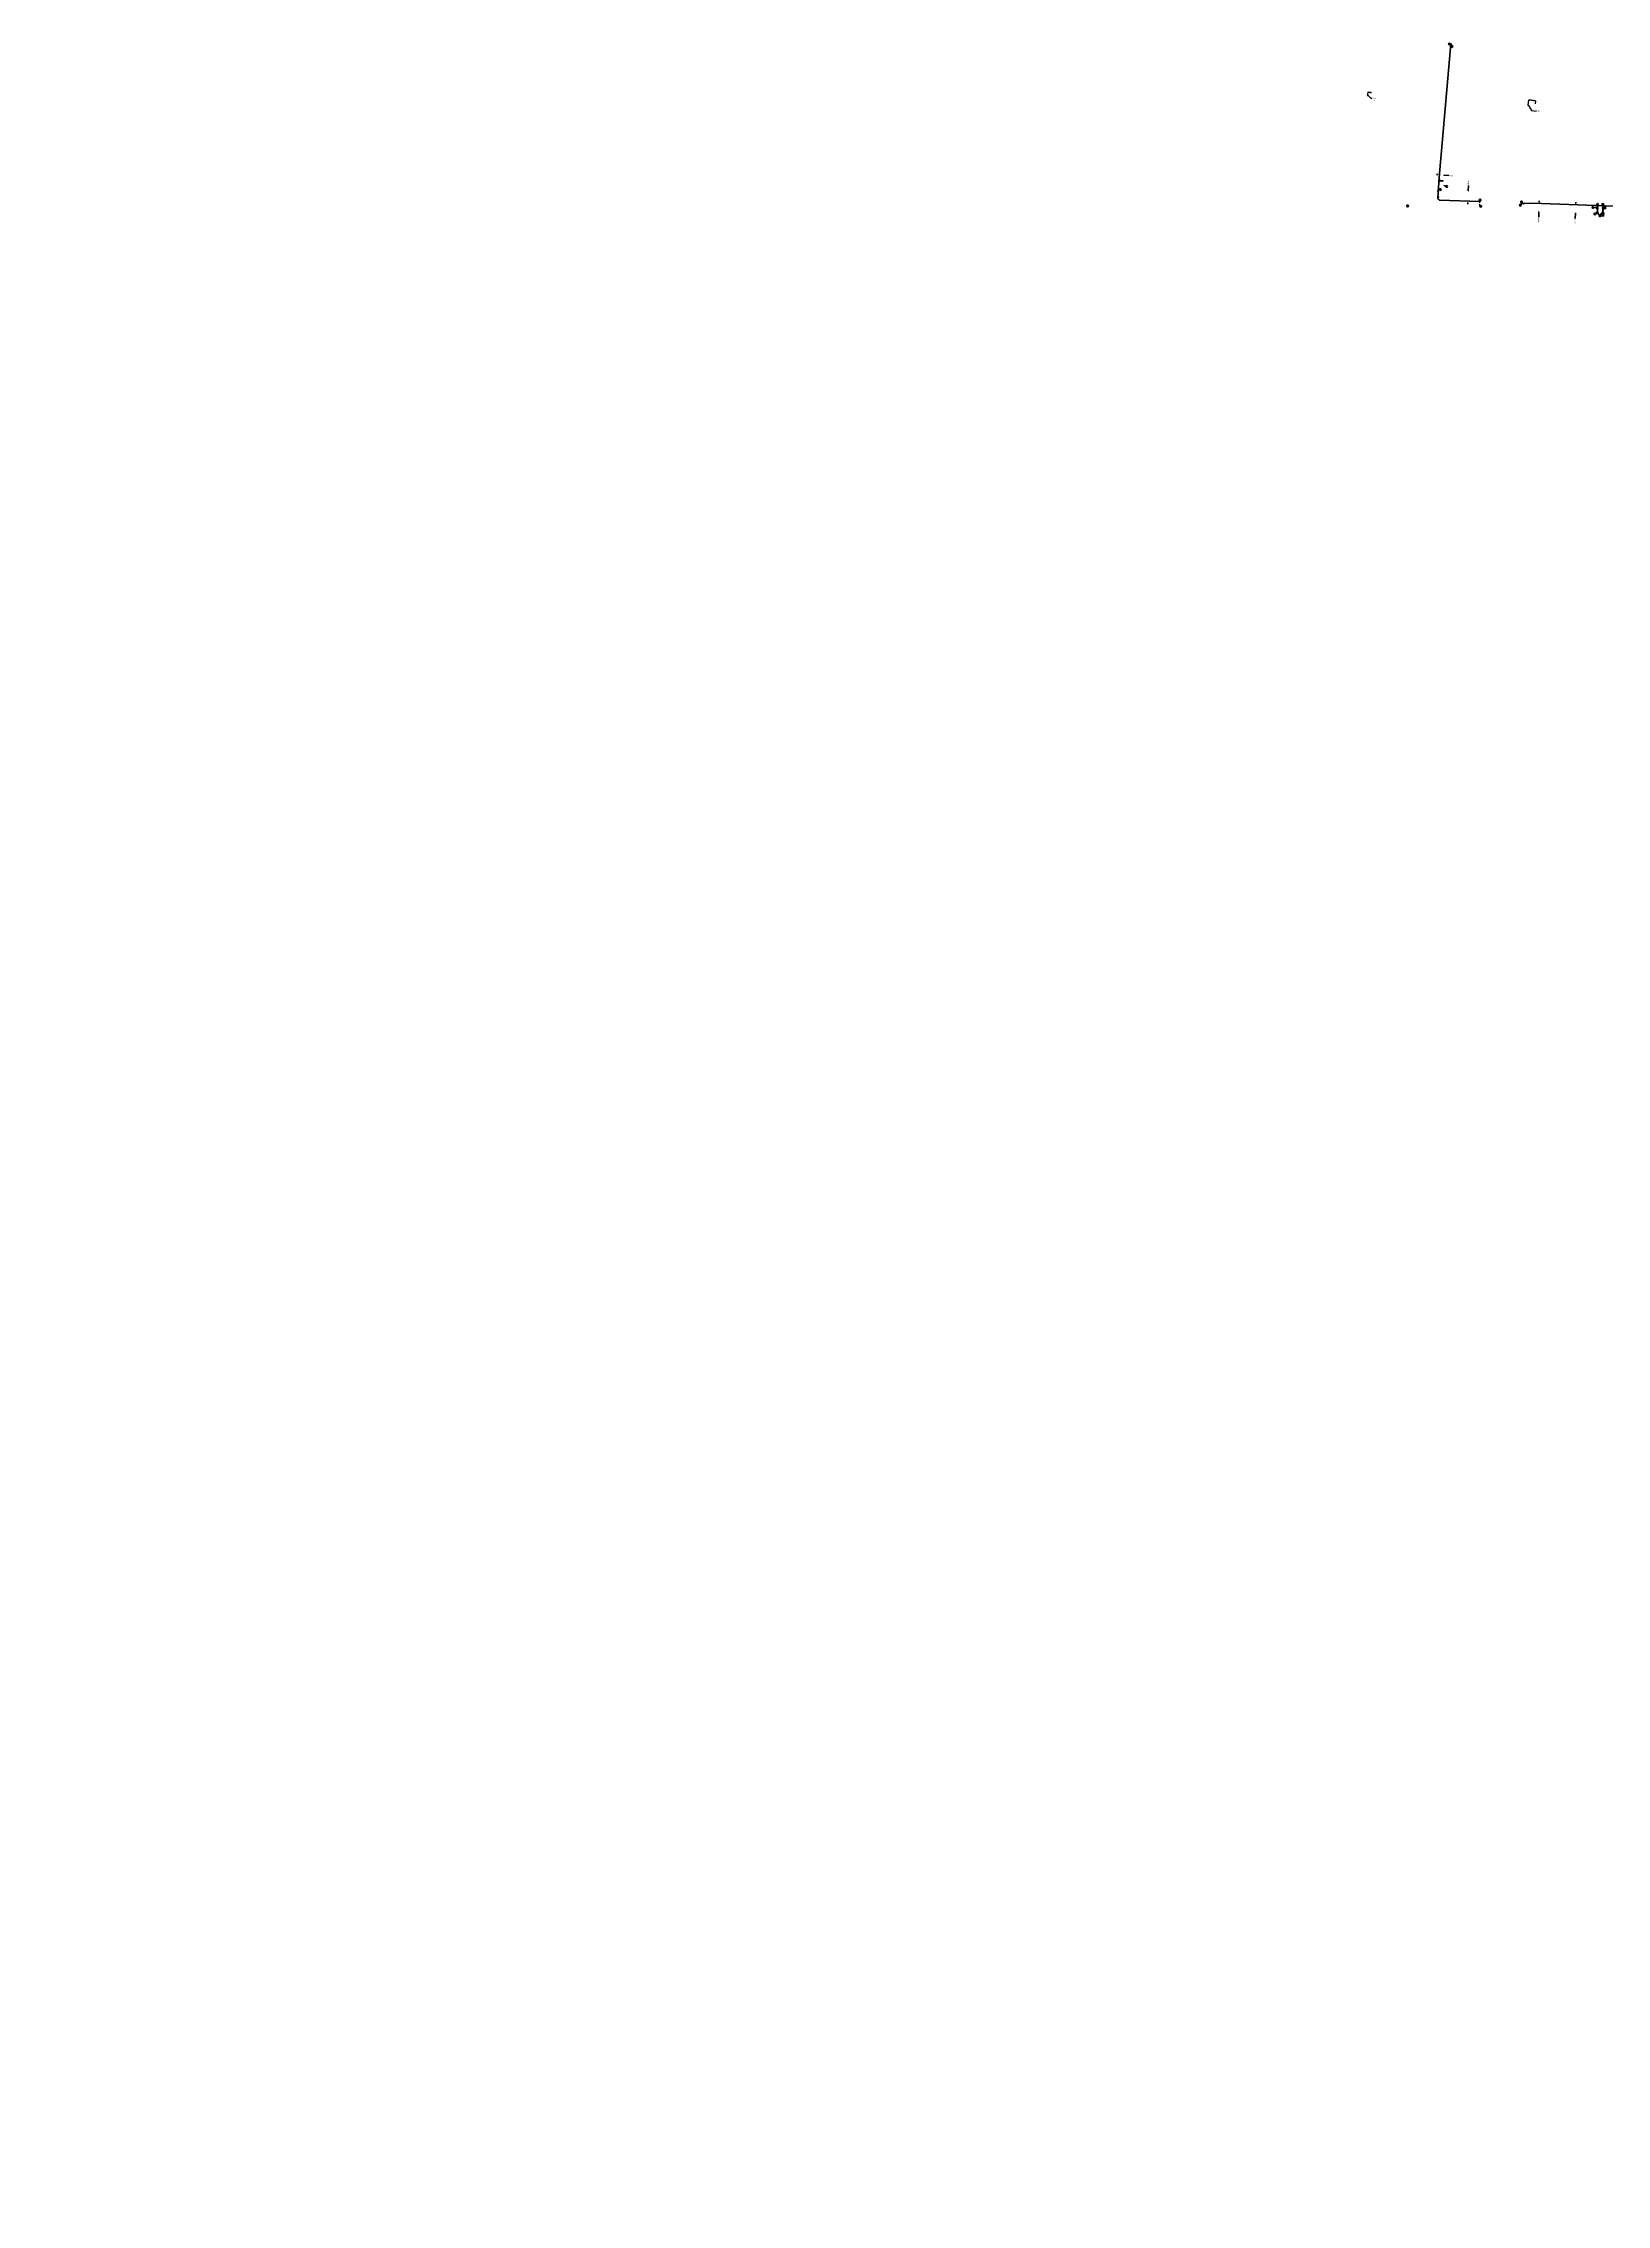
# Model space of a CAD drawing. Header units: feet. Extents: x 0 to 2699894, y 0 to 272402.
# Drawn here: x 2694621 to 2698004, y 260290 to 264967 of the extents above; entities that cross this region are included whole.
import ezdxf
from ezdxf import colors
from ezdxf.entities.mleader import LeaderData, LeaderLine
from ezdxf.enums import TextEntityAlignment as Align
from ezdxf.math import Vec2, Vec3

# ---------------------------------------------------------------- set-up
doc = ezdxf.new("R2010")
doc.units = ezdxf.units.FT
doc.header["$MEASUREMENT"] = 0
for name, color, linetype, lineweight in [('C-NOTES-WATER', 255, 'Continuous', 30), ('C-WATR-FITT', 5, 'Continuous', 40), ('C-WATR-PIPE', 5, 'Continuous', 70), ('C-WATR-TEXT', 7, 'Continuous', 40), ('C-WATR-VALV', 5, 'Continuous', 70)]:
    doc.layers.add(name, color=color, linetype=linetype, lineweight=lineweight)
doc.styles.add('PROPOSED PLAN', font='arialbd.ttf', dxfattribs={"height": 2.8})
doc.styles.add('PWD Proposed', font='ariblk.ttf')
doc.styles.add('PWD-Prop', font='ariblk.ttf', dxfattribs={"height": 0.14})
doc.styles.get("Standard").update_dxf_attribs({"font": 'simplex.shx'})
doc.styles.add('Standard_SL', font='romans.shx', dxfattribs={"oblique": 20})
doc.dimstyles.new('PWD Proposed', dxfattribs={"dimtxt": 2.8, "dimasz": 3, "dimexe": 0.18, "dimexo": 0.0625, "dimgap": 1, "dimtad": 0, "dimdec": 0, "dimlfac": 12, "dimzin": 1, "dimdsep": 46, "dimlunit": 4, "dimtxsty": 'PROPOSED PLAN', "dimcen": 0, "dimse1": 1, "dimse2": 1, "dimclrd": 256, "dimclrt": 3, "dimadec": 1, "dimazin": 0, "dimtfac": 1, "dimtdec": 0, "dimtofl": 0, "dimtmove": 0, "dimatfit": 1, "dimfxl": 0.18, "dimfrac": 2, "dimtolj": 1, "dimtzin": 0, "dimlwd": -1, "dimarcsym": 0})
doc.dimstyles.new('Section - Existing', dxfattribs={"dimtxt": 0.12, "dimasz": 0.12, "dimexe": 0.1, "dimexo": 0.08, "dimgap": 0.015, "dimtad": 1, "dimdec": 0, "dimlfac": 12, "dimzin": 7, "dimdsep": 46, "dimlunit": 4, "dimtxsty": 'Standard_SL', "dimcen": 0.09, "dimclrd": 256, "dimclre": 256, "dimclrt": 256, "dimaunit": 1, "dimadec": 0, "dimazin": 0, "dimtfac": 1.5, "dimtdec": 0, "dimtix": 1, "dimtofl": 0, "dimtmove": 2, "dimatfit": 3, "dimfxl": 1, "dimtolj": 1, "dimtzin": 7, "dimlwd": -1, "dimarcsym": 0})

# ---------------------------------------------------------------- blocks, each defined once
blk = doc.blocks.new('SLEEVE')
for p, q in [((35233.1, -19721), (35231.1, -19721)), ((35233.1, -19723), (35231.1, -19723))]:
    blk.add_line(p, q)
blk = doc.blocks.new('*D128')
at = {"layer": 'C-WATR-TEXT', "linetype": 'Continuous', "transparency": 16777216}
for p, q in [((2697936.8, 264620.8), (2697937, 264623.8)), ((2697936.1, 264600), (2697935.7, 264588.5))]:
    blk.add_line(p, q, dxfattribs=at)
at = {"layer": 'C-WATR-TEXT', "transparency": 16777216}
for points in [[(2697935.6, 264600), (2697936.6, 264600), (2697936.2, 264603)], [(2697936.3, 264620.9), (2697937.3, 264620.8), (2697936.7, 264617.9)]]:
    blk.add_solid(points, dxfattribs=at)
at = {"layer": 'C-WATR-TEXT', "color": 3, "transparency": 16777216, "insert": (2697935.5, 264582.5), "char_height": 2.8, "attachment_point": 5, "rotation": 87.9403, "style": 'PROPOSED PLAN'}
blk.add_mtext('\\A1;15\'-0"', dxfattribs=at)
blk = doc.blocks.new('*D129')
at = {"layer": 'C-WATR-TEXT', "linetype": 'Continuous', "transparency": 16777216}
for p, q in [((2697857.8, 264623.5), (2697857.9, 264626.5)), ((2697857, 264602.7), (2697856.6, 264591.2))]:
    blk.add_line(p, q, dxfattribs=at)
at = {"layer": 'C-WATR-TEXT', "transparency": 16777216}
for points in [[(2697856.5, 264602.7), (2697857.5, 264602.7), (2697857.1, 264605.7)], [(2697857.3, 264623.6), (2697858.3, 264623.5), (2697857.7, 264620.5)]]:
    blk.add_solid(points, dxfattribs=at)
at = {"layer": 'C-WATR-TEXT', "color": 3, "transparency": 16777216, "insert": (2697856.4, 264585.1), "char_height": 2.8, "attachment_point": 5, "rotation": 87.977, "style": 'PROPOSED PLAN'}
blk.add_mtext('\\A1;15\'-0"', dxfattribs=at)
blk = doc.blocks.new('*D111')
at = {"layer": 'C-WATR-TEXT', "lineweight": -2, "transparency": 16777216}
for p, q in [((2697834.1, 264834.2), (2697835.6, 264845.2)), ((2697849.5, 264836.1), (2697850.4, 264843.1))]:
    blk.add_line(p, q, dxfattribs=at)
at = {"layer": 'C-WATR-TEXT', "transparency": 16777216}
blk.add_line((2697836.1, 264844.7), (2697849.8, 264842.8), dxfattribs=at)
for points in [[(2697836.1, 264844.6), (2697836.1, 264844.8), (2697835.5, 264844.8)], [(2697849.8, 264842.7), (2697849.8, 264842.9), (2697850.4, 264842.7)]]:
    blk.add_solid(points, dxfattribs=at)
at = {"layer": 'C-WATR-TEXT', "transparency": 16777216, "insert": (2697843.6, 264844.4), "char_height": 0.56, "attachment_point": 5, "rotation": 352.1705, "style": 'PWD Proposed'}
blk.add_mtext('\\A1;15\'-0"', dxfattribs=at)
blk = doc.blocks.new('*D113')
at = {"layer": 'C-WATR-TEXT', "lineweight": -2, "transparency": 16777216}
for p, q in [((2697486.8, 264855.8), (2697487.7, 264862)), ((2697494.3, 264859.1), (2697494.6, 264861.1))]:
    blk.add_line(p, q, dxfattribs=at)
at = {"layer": 'C-WATR-TEXT', "transparency": 16777216}
blk.add_line((2697488.2, 264861.6), (2697494, 264860.8), dxfattribs=at)
for points in [[(2697488.2, 264861.5), (2697488.2, 264861.7), (2697487.6, 264861.6)], [(2697494, 264860.7), (2697494, 264860.9), (2697494.6, 264860.7)]]:
    blk.add_solid(points, dxfattribs=at)
at = {"layer": 'C-WATR-TEXT', "transparency": 16777216, "insert": (2697491.3, 264861.7), "char_height": 0.56, "attachment_point": 5, "rotation": 352.1705, "style": 'PWD Proposed'}
blk.add_mtext('\\A1;7\'-0"', dxfattribs=at)
blk = doc.blocks.new('TEE')
for p, q in [((35230.3, -19664.1), (35230.3, -19666.1)), ((35230.3, -19664.1), (35230.3, -19666.1)), ((35230.3, -19665.1), (35233.3, -19665.1)), ((35230.8, -19666.6), (35232.8, -19666.6)), ((35231.8, -19665.1), (35231.8, -19666.6)), ((35233.3, -19664.1), (35233.3, -19666.1))]:
    blk.add_line(p, q)
blk = doc.blocks.new('HYDRANT')
h = blk.add_hatch(color=256)
h.dxf.hatch_style = 1
h.paths.add_polyline_path([(35226, -19641.3, 1), (35225, -19641.3, 1)])
blk.add_circle((35225.5, -19641.3), 0.5)
blk = doc.blocks.new('45 BEND')
for p, q in [((35232.1, -19682.9), (35230.7, -19681.5)), ((35233.1, -19682.5), (35233.1, -19680.5))]:
    blk.add_line(p, q)
at = {"flags": 128}
blk.add_lwpolyline([(35231.4, -19682.2), (35232.1, -19681.5), (35233.1, -19681.5)], dxfattribs=at)
blk = doc.blocks.new('REDUCER')
at = {"lineweight": 50}
h = blk.add_hatch(color=256, dxfattribs=at)
h.dxf.hatch_style = 1
h.paths.add_polyline_path([(35233.2, -19713.9), (35231.2, -19714.9), (35231.2, -19713)])
at = {"lineweight": 50, "flags": 128}
blk.add_lwpolyline([(35233.2, -19713.9), (35231.2, -19714.9), (35231.2, -19713)], close=True, dxfattribs=at)
blk = doc.blocks.new('*D167')
at = {"layer": 'C-WATR-TEXT', "linetype": 'Continuous', "transparency": 16777216}
for p, q in [((2697704.1, 264648.2), (2697704.5, 264659.7)), ((2697703.3, 264622.5), (2697703.1, 264619.5))]:
    blk.add_line(p, q, dxfattribs=at)
at = {"layer": 'C-WATR-TEXT', "transparency": 16777216}
for points in [[(2697702.8, 264622.6), (2697703.8, 264622.5), (2697703.4, 264625.5)], [(2697703.6, 264648.2), (2697704.6, 264648.2), (2697704, 264645.2)]]:
    blk.add_solid(points, dxfattribs=at)
at = {"layer": 'C-WATR-TEXT', "color": 3, "transparency": 16777216, "insert": (2697704.7, 264665.7), "char_height": 2.8, "attachment_point": 5, "rotation": 88.0194, "style": 'PROPOSED PLAN'}
blk.add_mtext('\\A1;19\'-9"', dxfattribs=at)
blk = doc.blocks.new('Vertical Bends')
for p, q in [((0, 1), (0, -1)), ((1, 1), (1, -1)), ((2, 1), (2, -1)), ((3, 1), (3, -1))]:
    blk.add_line(p, q)
blk = doc.blocks.new('_TagCircle - Imperial')
at = {"color": 0, "linetype": 'ByBlock', "lineweight": 50, "transparency": 16777216}
blk.add_circle((0, 0.9), 1.75, dxfattribs=at)
at = {"color": 0, "transparency": 16777216, "style": 'PWD-Prop'}
blk.add_attdef('TAGNUMBER', text='', height=2, dxfattribs=at).set_placement((0, 0), align=Align.CENTER)
blk = doc.blocks.new('*D162')
at = {"layer": 'C-WATR-TEXT', "linetype": 'Continuous', "transparency": 16777216}
for p, q in [((2697638.5, 264683.1), (2697635.5, 264683.3)), ((2697651.6, 264681.9), (2697662.4, 264680.9))]:
    blk.add_line(p, q, dxfattribs=at)
at = {"layer": 'C-WATR-TEXT', "transparency": 16777216}
for points in [[(2697638.5, 264683.6), (2697638.4, 264682.6), (2697641.5, 264682.8)], [(2697651.7, 264682.4), (2697651.6, 264681.4), (2697648.6, 264682.2)]]:
    blk.add_solid(points, dxfattribs=at)
at = {"layer": 'C-WATR-TEXT', "color": 3, "transparency": 16777216, "insert": (2697667.4, 264680.5), "char_height": 2.8, "attachment_point": 5, "rotation": 354.9292, "style": 'PROPOSED PLAN'}
blk.add_mtext('\\A1;7\'-0"', dxfattribs=at)

msp = doc.modelspace()

# ---------------------------------------------------------------- linework, layer by layer
at = {"layer": 'C-NOTES-WATER', "lineweight": 50}
for centre in [(2697663.315, 264965.694), (2697729.934, 264627.977), (2697819.444, 264623.824), (2697572.97, 264615.445, -0.001), (2697816.943, 264617.015), (2697984.387, 264618.911), (2697995.509, 264618.839)]:
    msp.add_circle(centre, 1.8, dxfattribs=at)
at = {"layer": 'C-WATR-FITT', "extrusion": (0.000733066, -0.000786563, 0.999999)}
for p, q in [((2697983.002, 264612.702, 0), (2697985.001, 264612.633, -0.002)), ((2697983.036, 264613.701, 0.001), (2697985.035, 264613.632, -0.001)), ((2697994.355, 264612.315, 0), (2697996.354, 264612.246, -0.002)), ((2697994.39, 264613.314, 0.001), (2697996.389, 264613.246, -0.001))]:
    msp.add_line(p, q, dxfattribs=at)
at = {"layer": 'C-WATR-PIPE', "linetype": 'Continuous', "ltscale": 100, "transparency": 33554687, "flags": 128}
for points in [[(2697666.668, 264966.166), (2697640.986, 264677.275)], [(2697639.592, 264654.926), (2697640.986, 264677.275)], [(2697639.309, 264646.601), (2697638.77, 264630.741)], [(2697639.592, 264654.926), (2697639.377, 264648.6)], [(2697640.526, 264669.904), (2697642.068, 264669.812)], [(2697644.065, 264669.694), (2697648.943, 264669.404)], [(2697818.807, 264620.694), (2697826.118, 264620.972)], [(2697826.118, 264620.972), (2697843.444, 264621.026)], [(2698020.165, 264615.01), (2697843.444, 264621.026)], [(2697981.629, 264601.741), (2697981.527, 264598.742)], [(2697981.629, 264601.741), (2697983.696, 264603.672)], [(2697983.915, 264610.113), (2697983.696, 264603.672)], [(2697984.123, 264616.237), (2697983.983, 264612.111)], [(2697995.053, 264603.387), (2697995.263, 264609.57)], [(2697996.984, 264601.321), (2697995.053, 264603.387)], [(2697995.331, 264611.569), (2697995.477, 264615.851)], [(2697996.882, 264598.322), (2697996.984, 264601.321)]]:
    msp.add_lwpolyline(points, dxfattribs=at)
at = {"layer": 'C-WATR-PIPE', "elevation": 115.716, "flags": 128}
msp.add_lwpolyline([(2697641.666, 264627.64, 0, 0, 0), (2697638.77, 264630.741, 4.286, 4.286, 0)], format="xyseb", dxfattribs=at)
at = {"layer": 'C-WATR-PIPE', "flags": 128}
msp.add_lwpolyline([(2697641.666, 264627.64), (2697729.174, 264624.667)], dxfattribs=at)
at = {"layer": 'C-WATR-PIPE'}
for centre, radius in [((2697486.705, 264855.021), 0.5), ((2697833.971, 264833.538, -115.716), 0.333)]:
    msp.add_circle(centre, radius, dxfattribs=at)
at = {"layer": 'C-WATR-VALV'}
for centre in [(2697643.051, 264669.753, -115.716), (2697639.343, 264647.6, -115.716), (2697983.949, 264611.112), (2697995.297, 264610.57)]:
    msp.add_circle(centre, 1, dxfattribs=at)

# ---------------------------------------------------------------- block references
at = {"layer": 'C-WATR-FITT'}
for name, p, rotation in [('SLEEVE', (2674169.254, 232130.965, -115.716), 83.65052951690787), ('TEE', (2675905.621, 230675.916, -115.716), 86.57479375750822), ('HYDRANT', (2693295.481, 304765.072, -115.716), 305.3402014106015), ('SLEEVE', (2663187.123, 285531.764, -115.716), 358.0538733405878), ('SLEEVE', (2661862.119, 282988.465, -115.716), 2.179539392753818), ('Vertical Bends', (2697825.062, 264620.932), 182.1795403651505), ('SLEEVE', (2677071.086, 230058.739, -115.716), 88.04824868354547), ('REDUCER', (2718882.621, 299151.147), 268.0543891682257), ('SLEEVE', (2677086.44, 230058.319, -115.716), 88.04824868354547)]:
    msp.add_blockref(name, p, dxfattribs=dict(at, rotation=rotation))
at = {"layer": 'C-WATR-FITT', "xscale": -1}
for name, p, rotation in [('45 BEND', (2659201.132, 276927.511), 133.0709682951695), ('45 BEND', (2661767.021, 246143.257), 178.0709653632901), ('TEE', (2733863.283, 283073.842), 358.0543891649767), ('TEE', (2733874.636, 283073.456), 358.0543891649767)]:
    msp.add_blockref(name, p, dxfattribs=dict(at, rotation=rotation))
at = {"layer": 'C-WATR-FITT', "extrusion": (-1.16929e-06, -1.31839e-05, 1), "rotation": 264.9197742113684}
msp.add_blockref('REDUCER', (2720395.259, 297982.12, -6.643), dxfattribs=at)
at = {"layer": 'C-WATR-FITT', "extrusion": (5.40733e-06, -5.8005e-06, 1), "xscale": -0.9999999999999996, "rotation": 88.07148233828347}
msp.add_blockref('45 BEND', (2679496.922, 300476.219, 13.054), dxfattribs=at)
at = {"layer": 'C-WATR-FITT', "extrusion": (-5.40733e-06, 5.8005e-06, 1), "xscale": -0.9999999999999987, "rotation": 268.0714823382835}
msp.add_blockref('45 BEND', (2716468.403, 228729.193, -13.054), dxfattribs=at)
at = {"layer": 'C-WATR-FITT', "extrusion": (5.7885e-06, 5.42017e-06, 1), "rotation": 88.03729598777943}
msp.add_blockref('45 BEND', (2677118.43, 230066.028, 17.052), dxfattribs=at)
at = {"layer": 'C-WATR-FITT', "extrusion": (-5.7885e-06, -5.42017e-06, 1), "rotation": 268.0372959877794}
msp.add_blockref('45 BEND', (2718873.608, 299138.68, -17.052), dxfattribs=at)

# ---------------------------------------------------------------- texts
at = {"layer": 'C-NOTES-WATER', "style": 'PWD Proposed'}
for s, rotation, p in [('3', 89, (2697663.315, 264965.789)), ('3', 359, (2697730.029, 264627.977)), ('3', 359, (2697819.538, 264623.824)), ('1', 359, (2697573.064, 264615.445, -0.001)), ('1', 359, (2697817.037, 264617.015)), ('4', 359, (2697984.482, 264618.911)), ('4', 359, (2697995.603, 264618.839))]:
    msp.add_text(s, height=2, rotation=rotation, dxfattribs=at).set_placement(p, align=Align.MIDDLE_CENTER)
at = {"layer": 'C-WATR-TEXT', "char_height": 0.56, "width": 10.77739, "attachment_point": 3, "rotation": 352, "line_spacing_factor": 0.8, "style": 'PWD-Prop'}
for insert in [(2697503.649, 264844.128), (2697858.878, 264821.633)]:
    msp.add_mtext('(TO BE ABANDONED)', dxfattribs=dict(at, insert=insert))

# ---------------------------------------------------------------- dimensions: what is measured, and where the dimension line sits
at = {"layer": 'C-WATR-TEXT'}
for base, p1, p2, picture, middle in [((2697494.551, 264860.692, -115.716), (2697486.773, 264855.516, -115.716), (2697494.284, 264858.755, -115.716), '*D113', (2697491.252, 264861.736, -115.716)), ((2697850.376, 264842.731, -115.716), (2697834.016, 264833.868, -115.716), (2697849.421, 264835.787, -115.716), '*D111', (2697843.609, 264844.431, -115.716))]:
    dim = msp.add_linear_dim(base=base, p1=p1, p2=p2, angle=352.17054, dimstyle='Section - Existing', override={"dimscale": 4, "dimtxt": 0.14, "dimasz": 0.14, "dimtxsty": 'PWD Proposed'}, dxfattribs=at)
    dim.commit()
    dim.dimension.update_dxf_attribs({"geometry": picture, "text_midpoint": middle, "dimtype": 128})
for base, p1, p2, angle, text, picture, middle, dimtype in [((2697641.453, 264682.797), (2697648.637, 264682.16, 116.443), (2697641.453, 264682.797), 174.929232, '7\'-0"', '*D162', (2697667.394, 264680.495), 161), ((2697703.356, 264625.543), (2697702.17, 264645.29), (2697701.49, 264625.608), 268.019426, '19\'-9"', '*D167', (2697704.745, 264665.712), 161), ((2697857.135, 264605.702, -115.716), (2697857.641, 264620.543), (2697857.116, 264605.702, -115.716), 267.976989, '15\'-0"', '*D129', (2697856.409, 264585.146, -115.716), 129), ((2697936.206, 264603.016, -115.716), (2697936.7, 264617.851), (2697936.166, 264603.017), 267.940281, '15\'-0"', '*D128', (2697935.467, 264582.46, -115.716), 129)]:
    dim = msp.add_linear_dim(base=base, p1=p1, p2=p2, angle=angle, text=text, dimstyle='PWD Proposed', dxfattribs=at)
    dim.commit()
    dim.dimension.update_dxf_attribs({"geometry": picture, "text_midpoint": middle, "dimtype": dimtype})

# ---------------------------------------------------------------- leaders
at = {"layer": 'C-NOTES-WATER', "linetype": 'Continuous'}
ml = msp.add_multileader_block('Standard', dxfattribs=at)
ml.set_content('_TagCircle - Imperial', color=256)
ml.set_attribute('TAGNUMBER', '1', width=0)
ml.set_leader_properties()
ml.build(insert=Vec2(0, 0))
ml.multileader.update_dxf_attribs({"text_right_attachment_type": 6, "dogleg_length": 0, "arrow_head_size": 2.4})
ctx = ml.context
ctx.base_point, ctx.char_height, ctx.arrow_head_size, ctx.landing_gap_size, ctx.plane_origin, ctx.plane_x_axis, ctx.plane_y_axis = Vec3(2697668.811, 264958.768), 0.18, 2.4, 0.09, Vec3(2697670.997, 264958.14), Vec3(0, 1), Vec3(-1, 0)
ctx.right_attachment = 6
notes = []
notes.append((ctx, [(0, (0, 0, 0), (0, 0), (1, 0), 1, [])]))
ctx.block.insert, ctx.block.rotation = Vec3(2697669.68, 264960.523), 1.57079633
ml = msp.add_multileader_block('Standard', dxfattribs=at)
ml.set_content('_TagCircle - Imperial', color=256)
ml.set_attribute('TAGNUMBER', '1', width=0)
ml.set_leader_properties()
ml.build(insert=Vec2(0, 0))
ml.multileader.update_dxf_attribs({"text_right_attachment_type": 6, "dogleg_length": 0, "arrow_head_size": 2.4})
ctx = ml.context
ctx.base_point, ctx.char_height, ctx.arrow_head_size, ctx.landing_gap_size, ctx.plane_origin, ctx.plane_x_axis, ctx.plane_y_axis = Vec3(2697641.953, 264651.114, 0), 0.18, 2.4, 0.09, Vec3(2697640.987, 264649.053, 0), Vec3(0.98747433, -0.15777975, -0.00000019), Vec3(0.15777975, 0.98747433, 0.00000001)
ctx.right_attachment = 6
notes.append((ctx, [(0, (1, 1, 0), (2697641.953, 264651.114, 0), (1, 0), 0, [(0, [(2697638.118, 264654.914, 0)], 0, [])])]))
ctx.block.insert, ctx.block.rotation, ctx.block.extrusion = Vec3(2697643.549, 264649.978, 0), 6.12474347, Vec3(0.00000019, -0.00000004, 1)
ml = msp.add_multileader_block('Standard', dxfattribs=at)
ml.set_content('_TagCircle - Imperial', color=256)
ml.set_attribute('TAGNUMBER', '2', width=0)
ml.set_leader_properties()
ml.build(insert=Vec2(0, 0))
ml.multileader.update_dxf_attribs({"text_right_attachment_type": 6, "dogleg_length": 0, "arrow_head_size": 2.4})
ctx = ml.context
ctx.base_point, ctx.char_height, ctx.arrow_head_size, ctx.landing_gap_size, ctx.plane_origin, ctx.plane_x_axis, ctx.plane_y_axis = Vec3(2697655.805, 264657.788, 0), 0.18, 2.4, 0.09, Vec3(2697654.839, 264655.727, 0), Vec3(0.98747433, -0.15777975, -0.00000019), Vec3(0.15777975, 0.98747433, 0.00000001)
ctx.right_attachment = 6
notes.append((ctx, [(0, (1, 1, 0), (2697655.805, 264657.788, 0), (1, 0), 0, [(0, [(2697649.084, 264661.207, 0)], 0, [])])]))
ctx.block.insert, ctx.block.rotation, ctx.block.extrusion = Vec3(2697657.4, 264656.652, 0), 6.12474347, Vec3(0.00000019, -0.00000004, 1)
ml = msp.add_multileader_block('Standard', dxfattribs=at)
ml.set_content('_TagCircle - Imperial', color=256)
ml.set_attribute('TAGNUMBER', '3', width=0)
ml.set_leader_properties()
ml.build(insert=Vec2(0, 0))
ml.multileader.update_dxf_attribs({"text_right_attachment_type": 6, "dogleg_length": 0, "arrow_head_size": 2.4})
ctx = ml.context
ctx.base_point, ctx.char_height, ctx.arrow_head_size, ctx.landing_gap_size, ctx.plane_origin = Vec3(2697976.451, 264598.024), 0.18, 2.4, 0.09, Vec3(2697975.822, 264595.837)
ctx.right_attachment = 6
notes.append((ctx, [(0, (0, 0, 0), (0, 0), (1, 0), 1, [])]))
ctx.block.insert = Vec3(2697978.205, 264597.154)
ml = msp.add_multileader_block('Standard', dxfattribs=at)
ml.set_content('_TagCircle - Imperial', color=256)
ml.set_attribute('TAGNUMBER', '3', width=0)
ml.set_leader_properties()
ml.build(insert=Vec2(0, 0))
ml.multileader.update_dxf_attribs({"text_right_attachment_type": 6, "dogleg_length": 0, "arrow_head_size": 2.4})
ctx = ml.context
ctx.base_point, ctx.char_height, ctx.arrow_head_size, ctx.landing_gap_size, ctx.plane_origin = Vec3(2697993.743, 264595.055), 0.18, 2.4, 0.09, Vec3(2697993.115, 264592.868)
ctx.right_attachment = 6
notes.append((ctx, [(0, (0, 0, 0), (0, 0), (1, 0), 1, [])]))
ctx.block.insert = Vec3(2697995.498, 264594.185)
ml = msp.add_multileader_block('Standard', dxfattribs=at)
ml.set_content('_TagCircle - Imperial', color=256)
ml.set_attribute('TAGNUMBER', '1', width=0)
ml.set_leader_properties()
ml.build(insert=Vec2(0, 0))
ml.multileader.update_dxf_attribs({"text_right_attachment_type": 6, "dogleg_length": 0, "arrow_head_size": 2.4})
ctx = ml.context
ctx.base_point, ctx.char_height, ctx.arrow_head_size, ctx.landing_gap_size, ctx.plane_origin, ctx.plane_x_axis, ctx.plane_y_axis = Vec3(2697729.628, 264614.637, 117.67), 0.18, 2.4, 0.09, Vec3(2697728.699, 264612.56, 117.67), Vec3(0.99013771, -0.14009754, -0.00000017), Vec3(0.14009754, 0.99013771, 0.00000001)
ctx.right_attachment = 6
notes.append((ctx, [(0, (1, 1, 0), (2697729.628, 264614.637, 117.67), (1, 0), 0, [(0, [(2697727.144, 264622.276, 117.67)], 0, [])])]))
ctx.block.insert, ctx.block.rotation, ctx.block.extrusion = Vec3(2697731.244, 264613.53, 117.67), 6.14262538, Vec3(0.00000017, -0.00000003, 1)
ml = msp.add_multileader_block('Standard', dxfattribs=at)
ml.set_content('_TagCircle - Imperial', color=256)
ml.set_attribute('TAGNUMBER', '1', width=0)
ml.set_leader_properties()
ml.build(insert=Vec2(0, 0))
ml.multileader.update_dxf_attribs({"text_right_attachment_type": 6, "dogleg_length": 0, "arrow_head_size": 2.4, "block_connection_type": 1})
ctx = ml.context
ctx.base_point, ctx.char_height, ctx.arrow_head_size, ctx.landing_gap_size, ctx.plane_origin = Vec3(2697972.757, 264611.144), 0.18, 2.4, 0.09, Vec3(2697972.128, 264608.957)
ctx.right_attachment, ctx.attachment_type = 6, 1
notes.append((ctx, [(1, (1, 1, 0), (2697975.794, 264611.144), (-1, 0), 0, [(1, [(2697980.822, 264607.204), (2697981.13, 264612.843)], 0, [])])]))
ctx.block.insert = Vec3(2697974.28, 264611.144)
ml = msp.add_multileader_block('Standard', dxfattribs=at)
ml.set_content('_TagCircle - Imperial', color=256)
ml.set_attribute('TAGNUMBER', '4', width=0)
ml.set_leader_properties()
ml.build(insert=Vec2(0, 0))
ml.multileader.update_dxf_attribs({"text_right_attachment_type": 6, "dogleg_length": 0, "arrow_head_size": 2.4})
ctx = ml.context
ctx.base_point, ctx.char_height, ctx.arrow_head_size, ctx.landing_gap_size, ctx.plane_origin = Vec3(2697987.575, 264594.042), 0.18, 2.4, 0.09, Vec3(2697986.946, 264591.855)
ctx.right_attachment = 6
notes.append((ctx, [(0, (1, 1, 0), (2697987.575, 264594.042), (1, 0), 0, [(1, [(2697996.984, 264601.321), (2697995.053, 264603.387)], 0, []), (3, [(2697981.595, 264601.777), (2697983.696, 264603.672)], 0, [])])]))
ctx.block.insert = Vec3(2697989.33, 264593.172)
ml = msp.add_multileader_block('Standard', dxfattribs=at)
ml.set_content('_TagCircle - Imperial', color=256)
ml.set_attribute('TAGNUMBER', '1', width=0)
ml.set_leader_properties()
ml.build(insert=Vec2(0, 0))
ml.multileader.update_dxf_attribs({"text_right_attachment_type": 6, "dogleg_length": 0, "arrow_head_size": 2.4, "block_connection_type": 1})
ctx = ml.context
ctx.base_point, ctx.char_height, ctx.arrow_head_size, ctx.landing_gap_size, ctx.plane_origin = Vec3(2697998.653, 264610.422), 0.18, 2.4, 0.09, Vec3(2697998.024, 264608.235)
ctx.right_attachment, ctx.attachment_type = 6, 1
notes.append((ctx, [(0, (1, 1, 0), (2697998.653, 264610.422), (1, 0), 0, [(0, [(2697997.346, 264605.681)], 0, [])])]))
ctx.block.insert = Vec3(2698000.176, 264610.422)
ml = msp.add_multileader_block('Standard', dxfattribs=at)
ml.set_content('_TagCircle - Imperial', color=256)
ml.set_attribute('TAGNUMBER', '2', width=0)
ml.set_leader_properties()
ml.build(insert=Vec2(0, 0))
ml.multileader.update_dxf_attribs({"text_right_attachment_type": 6, "dogleg_length": 0, "arrow_head_size": 2.4})
ctx = ml.context
ctx.base_point, ctx.char_height, ctx.arrow_head_size, ctx.landing_gap_size, ctx.plane_origin, ctx.plane_x_axis, ctx.plane_y_axis = Vec3(2699189.243, 264551.048, 259.476), 0.18, 2.4, 0.09, Vec3(2699188.327, 264548.965, 259.476), Vec3(0.99096896, -0.13409147, -0.00000016), Vec3(0.13409147, 0.99096896, 0.00000001)
ctx.right_attachment = 6
notes.append((ctx, [(0, (0, 0, 0), (0, 0), (1, 0), 1, [])]))
ctx.block.insert, ctx.block.rotation, ctx.block.extrusion = Vec3(2699190.866, 264549.951, 259.476), 6.14868871, Vec3(0.00000016, -0.00000003, 1)
ml = msp.add_multileader_block('Standard', dxfattribs=at)
ml.set_content('_TagCircle - Imperial', color=256)
ml.set_attribute('TAGNUMBER', '1', width=0)
ml.set_leader_properties()
ml.build(insert=Vec2(0, 0))
ml.multileader.update_dxf_attribs({"text_right_attachment_type": 6, "dogleg_length": 0, "arrow_head_size": 2.4})
ctx = ml.context
ctx.base_point, ctx.char_height, ctx.arrow_head_size, ctx.landing_gap_size, ctx.plane_origin, ctx.plane_x_axis, ctx.plane_y_axis = Vec3(2699388.708, 264526.812, 0.002), 0.18, 2.4, 0.09, Vec3(2699387.813, 264525.228, 0.002), Vec3(0.99006045, -0.14064245, -0.00000017), Vec3(0.14064245, 0.99006045, 0.00000001)
ctx.right_attachment = 6
notes.append((ctx, [(0, (0, 0, 0), (0, 0), (1, 0), 1, [])]))
ctx.block.insert, ctx.block.rotation, ctx.block.extrusion = Vec3(2699390.358, 264526.197, 0.002), 6.14207502, Vec3(0.00000017, -0.00000003, 1)
ml = msp.add_multileader_block('Standard', dxfattribs=at)
ml.set_content('_TagCircle - Imperial', color=256)
ml.set_attribute('TAGNUMBER', '2', width=0)
ml.set_leader_properties()
ml.build(insert=Vec2(0, 0))
ml.multileader.update_dxf_attribs({"text_right_attachment_type": 6, "dogleg_length": 0, "arrow_head_size": 2.4})
ctx = ml.context
ctx.base_point, ctx.char_height, ctx.arrow_head_size, ctx.landing_gap_size, ctx.plane_origin, ctx.plane_x_axis, ctx.plane_y_axis = Vec3(2698957.904, 264525.336, 0), 0.18, 2.4, 0.09, Vec3(2698957.018, 264523.724, 0), Vec3(0.99091793, -0.13446805, -0.00000016), Vec3(0.13446805, 0.99091793, 0.00000001)
ctx.right_attachment = 6
notes.append((ctx, [(0, (0, 0, 0), (0, 0), (1, 0), 1, [])]))
ctx.block.insert, ctx.block.rotation, ctx.block.extrusion = Vec3(2698959.557, 264524.709, 0), 6.14830869, Vec3(0.00000016, -0.00000003, 1)
ml = msp.add_multileader_block('Standard', dxfattribs=at)
ml.set_content('_TagCircle - Imperial', color=256)
ml.set_attribute('TAGNUMBER', '4', width=0)
ml.set_leader_properties()
ml.build(insert=Vec2(0, 0))
ml.multileader.update_dxf_attribs({"text_right_attachment_type": 6, "dogleg_length": 0, "arrow_head_size": 2.4})
ctx = ml.context
ctx.base_point, ctx.char_height, ctx.arrow_head_size, ctx.landing_gap_size, ctx.plane_origin, ctx.plane_x_axis, ctx.plane_y_axis = Vec3(2698944.833, 264521.74, 125.254), 0.18, 2.4, 0.09, Vec3(2698943.926, 264519.653, 125.254), Vec3(0.99160206, -0.12932655, -0.00000016), Vec3(0.12932655, 0.99160206, 0.00000001)
ctx.right_attachment = 6
notes.append((ctx, [(0, (0, 0, 0), (0, 0), (1, 0), 1, [])]))
ctx.block.insert, ctx.block.rotation, ctx.block.extrusion = Vec3(2698946.46, 264520.651, 125.254), 6.15349552, Vec3(0.00000015, -0.00000003, 1)
ml = msp.add_multileader_block('Standard', dxfattribs=at)
ml.set_content('_TagCircle - Imperial', color=256)
ml.set_attribute('TAGNUMBER', '3', width=0)
ml.set_leader_properties()
ml.build(insert=Vec2(0, 0))
ml.multileader.update_dxf_attribs({"text_right_attachment_type": 6, "dogleg_length": 0, "arrow_head_size": 2.4})
ctx = ml.context
ctx.base_point, ctx.char_height, ctx.arrow_head_size, ctx.landing_gap_size, ctx.plane_origin, ctx.plane_x_axis, ctx.plane_y_axis = Vec3(2698940.265, 264509.527, 0), 0.18, 2.4, 0.09, Vec3(2698939.381, 264507.913, 0), Vec3(0.99097769, -0.13402694, -0.00000016), Vec3(0.13402694, 0.99097769, 0.00000001)
ctx.right_attachment = 6
notes.append((ctx, [(0, (0, 0, 0), (0, 0), (1, 0), 1, [])]))
ctx.block.insert, ctx.block.rotation, ctx.block.extrusion = Vec3(2698941.919, 264508.899, 0), 6.14875383, Vec3(0.00000016, -0.00000003, 1)
ml = msp.add_multileader_block('Standard', dxfattribs=at)
ml.set_content('_TagCircle - Imperial', color=256)
ml.set_attribute('TAGNUMBER', '1', width=0)
ml.set_leader_properties()
ml.build(insert=Vec2(0, 0))
ml.multileader.update_dxf_attribs({"text_right_attachment_type": 6, "dogleg_length": 0, "arrow_head_size": 2.4})
ctx = ml.context
ctx.base_point, ctx.char_height, ctx.arrow_head_size, ctx.landing_gap_size, ctx.plane_origin, ctx.plane_x_axis, ctx.plane_y_axis = Vec3(2699623.944, 264493.278, 0), 0.18, 2.4, 0.09, Vec3(2699623.057, 264491.67, 0), Vec3(0.9908124, -0.1352434, -0.00000016), Vec3(0.1352434, 0.9908124, 0.00000001)
ctx.right_attachment = 6
notes.append((ctx, [(0, (0, 0, 0), (0, 0), (1, 0), 1, [])]))
ctx.block.insert, ctx.block.rotation, ctx.block.extrusion = Vec3(2699625.597, 264492.653, 0), 6.14752619, Vec3(0.00000016, -0.00000003, 1)
ml = msp.add_multileader_block('Standard', dxfattribs=at)
ml.set_content('_TagCircle - Imperial', color=256)
ml.set_attribute('TAGNUMBER', '2', width=0)
ml.set_leader_properties()
ml.build(insert=Vec2(0, 0))
ml.multileader.update_dxf_attribs({"text_right_attachment_type": 6, "dogleg_length": 0, "arrow_head_size": 2.4})
ctx = ml.context
ctx.base_point, ctx.char_height, ctx.arrow_head_size, ctx.landing_gap_size, ctx.plane_origin, ctx.plane_x_axis, ctx.plane_y_axis = Vec3(2699804.599, 264417.17, 0), 0.18, 2.4, 0.09, Vec3(2699803.7, 264415.08, 0), Vec3(0.99204191, -0.1259081, -0.00000015), Vec3(0.1259081, 0.99204191, 0.00000001)
ctx.right_attachment = 6
notes.append((ctx, [(0, (0, 0, 0), (0, 0), (1, 0), 1, [])]))
ctx.block.insert, ctx.block.rotation, ctx.block.extrusion = Vec3(2699806.23, 264416.087, 0), 6.15694214, Vec3(0.00000015, -0.00000003, 1)
at = {"layer": 'C-WATR-TEXT'}
ml = msp.add_multileader_mtext('Standard', dxfattribs=at)
ml.set_content('PROPOSED 12" D.I. ^JWATER MAIN 4\'-0" COVER', color=256, style='PWD-Prop')
ml.set_leader_properties(color=256)
ml.build(insert=Vec2(0, 0))
ml.multileader.update_dxf_attribs({"text_left_attachment_type": 2, "dogleg_length": 0.14, "arrow_head_size": 0.56, "scale": 4})
ctx = ml.context
ctx.base_point, ctx.scale, ctx.char_height, ctx.arrow_head_size, ctx.landing_gap_size, ctx.plane_origin, ctx.plane_x_axis, ctx.plane_y_axis = Vec3(2697495.883, 264848.386, -115.716), 4, 0.56, 0.56, 0.2, Vec3(2697455.187, 264890.35, -115.716), Vec3(0.98992355, -0.14160282), Vec3(0.14160282, 0.98992355)
ctx.left_attachment, ctx.text_align_type = 2, 2
notes.append((ctx, [(0, (1, 1, 0), (2697493.515, 264848.725, -115.716), (0.98992355, -0.14160282), 2.392, [(0, [(2697487.106, 264854.722, -115.716)], 0, [])])]))
ctx.mtext.insert, ctx.mtext.text_direction, ctx.mtext.rotation, ctx.mtext.width, ctx.mtext.alignment, ctx.mtext.line_spacing_factor, ctx.mtext.flow_direction = Vec3(2697504.215, 264848.249, -115.716), Vec3(0.98992355, -0.14160282), 6.14110495, 8.21843, 3, 0.8, 5
ml = msp.add_multileader_mtext('Standard', dxfattribs=at)
ml.set_content('PROPOSED 8" D.I. ^JWATER MAIN 4\'-0" COVER', color=256, style='PWD-Prop')
ml.set_leader_properties(color=256)
ml.build(insert=Vec2(0, 0))
ml.multileader.update_dxf_attribs({"text_left_attachment_type": 2, "dogleg_length": 0.14, "arrow_head_size": 0.56, "scale": 4})
ctx = ml.context
ctx.base_point, ctx.scale, ctx.char_height, ctx.arrow_head_size, ctx.landing_gap_size, ctx.plane_origin, ctx.plane_x_axis, ctx.plane_y_axis = Vec3(2697850.872, 264820.663, -115.716), 4, 0.56, 0.56, 0.2, Vec3(2697802.43, 264868.702, -115.716), Vec3(0.98992355, -0.14160282), Vec3(0.14160282, 0.98992355)
ctx.left_attachment, ctx.text_align_type = 2, 2
notes.append((ctx, [(0, (1, 1, 0), (2697841.353, 264822.025, -115.716), (0.98992355, -0.14160282), 9.617, [(0, [(2697834.336, 264833.441, -115.716)], 0, [])])]))
ctx.mtext.insert, ctx.mtext.text_direction, ctx.mtext.rotation, ctx.mtext.width, ctx.mtext.alignment, ctx.mtext.line_spacing_factor, ctx.mtext.flow_direction = Vec3(2697858.687, 264820.596, -115.716), Vec3(0.98992355, -0.14160282), 6.14110495, 7.7702, 3, 0.8, 5
for ctx, leaders in notes:
    for number, flags, end, landing, length, lines in leaders:
        leader = LeaderData()
        leader.index, (leader.has_last_leader_line, leader.has_dogleg_vector, leader.attachment_direction) = number, flags
        leader.last_leader_point, leader.dogleg_vector, leader.dogleg_length = Vec3(end), Vec3(landing), length
        for number, points, colour, breaks in lines:
            line = LeaderLine()
            line.index, line.vertices, line.color, line.breaks = number, Vec3.list(points), colors.encode_raw_color(colour), breaks
            leader.lines.append(line)
        ctx.leaders.append(leader)

doc.saveas('drawing.dxf')
